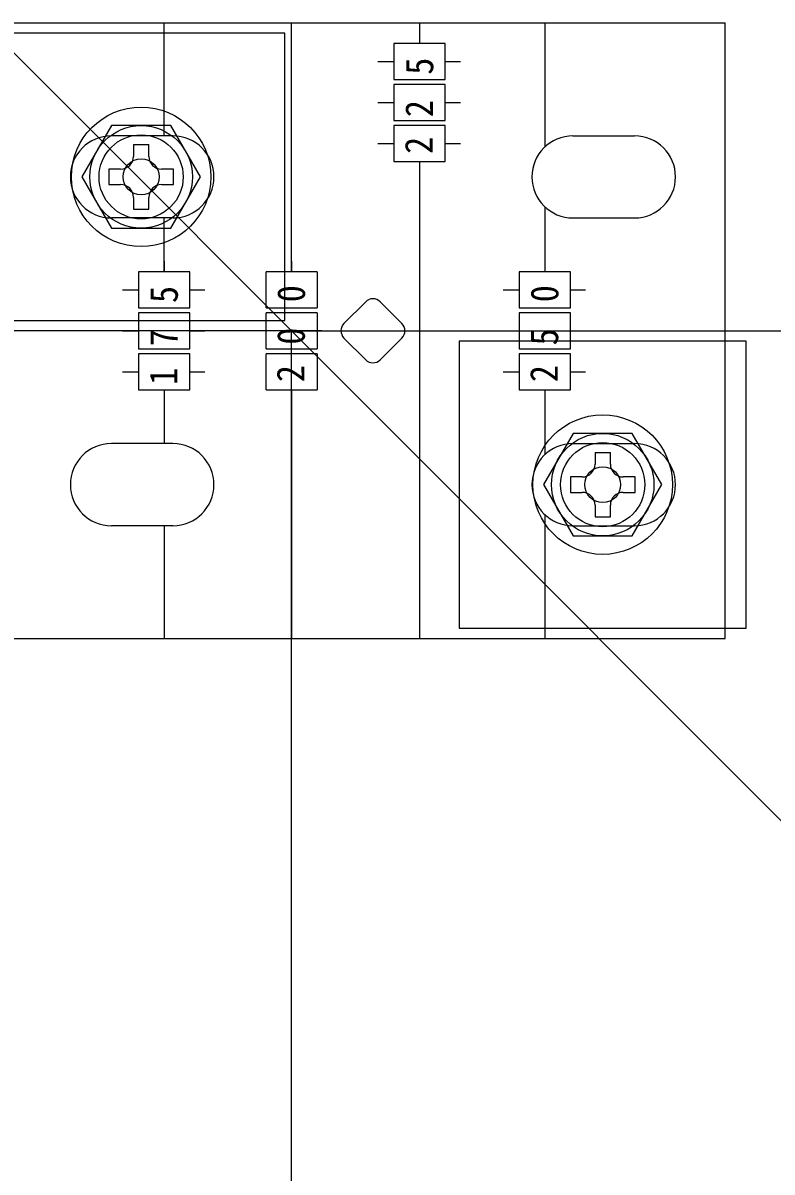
# Model space of a CAD drawing. Units: millimetres, scale not verified. Extents: x -875 to 875, y -1300 to 1294.
# Drawn here: x -209.2 to -136.1, y 808 to 920 of the extents above; entities that cross this region are included whole.
import ezdxf
from ezdxf.enums import TextEntityAlignment as Align

# ---------------------------------------------------------------- set-up
doc = ezdxf.new("R2010")
doc.units = ezdxf.units.MM
doc.header["$LTSCALE"] = 8
for name, color, linetype in [('0-3_YKK_12', 2, 'Continuous'), ('0-4_YKK_13', 4, 'Continuous'), ('0-5_YKK_D', 6, 'Continuous'), ('0-7_YSS_K', 3, 'Continuous')]:
    doc.layers.add(name, color=color, linetype=linetype)
doc.styles.add('ＭＳ ゴシック', font='')
doc.styles.get('ＭＳ ゴシック').set_extended_font_data('MS Gothic')

msp = doc.modelspace()

# ---------------------------------------------------------------- linework, layer by layer
at = {"layer": '0-3_YKK_12'}
msp.add_line((-283, 990), (-83, 790), dxfattribs=at)
at = {"layer": '0-4_YKK_13'}
for p, q in [((-281.7, 920), (-140.7, 920)), ((-195.4, 909), (-195.4, 920)), ((-183, 895.75), (-183, 920)), ((-170.5, 920), (-170.5, 918)), ((-158.3, 920), (-158.3, 907.905)), ((-170.5, 919.035), (-170.5, 918)), ((-174.56, 916.25), (-173, 916.25)), ((-168, 916.25), (-166.525, 916.25)), ((-174.56, 912.25), (-173, 912.25)), ((-168, 912.25), (-166.525, 912.25)), ((-194.55, 909), (-200.55, 909)), ((-155.55, 909), (-149.55, 909)), ((-198.4, 908.15), (-198.4, 907)), ((-198.4, 908.15), (-196.9, 908.15)), ((-196.9, 907), (-196.9, 908.15)), ((-174.56, 908.25), (-173, 908.25)), ((-168, 908.25), (-166.525, 908.25)), ((-170.5, 906.546), (-170.5, 905.376)), ((-170.5, 906.5), (-170.5, 860)), ((-200.8, 905.75), (-200.8, 904.25)), ((-199.65, 905.75), (-200.8, 905.75)), ((-194.5, 905.75), (-195.65, 905.75)), ((-194.5, 904.25), (-194.5, 905.75)), ((-200.8, 904.25), (-199.65, 904.25)), ((-195.65, 904.25), (-194.5, 904.25)), ((-198.4, 903), (-198.4, 901.85)), ((-158.3, 902.095), (-158.3, 895.75)), ((-194.55, 901), (-200.55, 901)), ((-195.4, 895.75), (-195.4, 901)), ((-155.55, 901), (-149.55, 901)), ((-158.3, 897.75), (-158.3, 895.75)), ((-195.4, 896.785), (-195.4, 895.75)), ((-183, 896.785), (-183, 895.75)), ((-158.3, 896.785), (-158.3, 895.75)), ((-185.45, 892.25), (-185.45, 895.75)), ((-180.5, 895.75), (-185.45, 895.75)), ((-180.5, 895.75), (-180.5, 892.25)), ((-199.46, 894), (-197.9, 894)), ((-192.9, 894), (-191.425, 894)), ((-162.36, 894), (-160.8, 894)), ((-155.8, 894), (-154.325, 894)), ((-177.878, 890.707), (-175.757, 892.828)), ((-174.343, 892.828), (-172.222, 890.707)), ((-185.45, 892.25), (-180.5, 892.25)), ((-185.45, 888.25), (-185.45, 891.75)), ((-180.5, 891.75), (-185.45, 891.75)), ((-180.5, 891.75), (-180.5, 888.25)), ((-199.46, 890), (-197.9, 890)), ((-192.9, 890), (-191.425, 890)), ((-175.757, 887.172), (-177.878, 889.293)), ((-172.222, 889.293), (-174.343, 887.172)), ((-171.929, 890), (-140.7, 890)), ((-162.36, 890), (-160.8, 890)), ((-155.8, 890), (-154.325, 890)), ((-185.45, 888.25), (-180.5, 888.25)), ((-185.45, 884.25), (-185.45, 887.75)), ((-180.5, 887.75), (-185.45, 887.75)), ((-180.5, 887.75), (-180.5, 884.25)), ((-199.46, 886), (-197.9, 886)), ((-192.9, 886), (-191.425, 886)), ((-162.36, 886), (-160.8, 886)), ((-155.8, 886), (-154.325, 886)), ((-195.4, 884.25), (-195.4, 882.25)), ((-195.4, 884.25), (-195.4, 883.079)), ((-195.4, 884.25), (-195.4, 879)), ((-185.45, 884.25), (-180.5, 884.25)), ((-183, 882.25), (-183, 884.25)), ((-183, 884.25), (-183, 883.079)), ((-183, 884.25), (-183, 860)), ((-158.3, 884.25), (-158.3, 877.905)), ((-158.3, 884.25), (-158.3, 883.079)), ((-194.55, 879), (-200.55, 879)), ((-155.55, 879), (-149.55, 879)), ((-153.4, 878.15), (-153.4, 877)), ((-153.4, 878.15), (-151.9, 878.15)), ((-151.9, 877), (-151.9, 878.15)), ((-155.8, 875.75), (-155.8, 874.25)), ((-154.65, 875.75), (-155.8, 875.75)), ((-149.5, 875.75), (-150.65, 875.75)), ((-149.5, 874.25), (-149.5, 875.75)), ((-155.8, 874.25), (-154.65, 874.25)), ((-150.65, 874.25), (-149.5, 874.25)), ((-153.4, 873), (-153.4, 871.85)), ((-158.3, 872.095), (-158.3, 860)), ((-194.55, 871), (-200.55, 871)), ((-195.4, 871), (-195.4, 860)), ((-155.55, 871), (-149.55, 871))]:
    msp.add_line(p, q, dxfattribs=at)
for points in [[(-281.7, 920), (-281.7, 860), (-140.7, 860), (-140.7, 920)], [(-198.4, 901.85), (-196.9, 901.85), (-196.9, 903)], [(-153.4, 871.85), (-151.9, 871.85), (-151.9, 873)]]:
    msp.add_lwpolyline(points, dxfattribs=at)
for points in [[(-211.65, 891), (-183.65, 891), (-183.65, 919), (-211.65, 919)], [(-168, 914.5), (-168, 918), (-173, 918), (-173, 914.5)], [(-168, 910.5), (-168, 914), (-173, 914), (-173, 910.5)], [(-200.537, 910), (-203.424, 905), (-200.537, 900), (-194.763, 900), (-191.876, 905), (-194.763, 910)], [(-168, 906.5), (-168, 910), (-173, 910), (-173, 906.5)], [(-192.9, 892.25), (-192.9, 895.75), (-197.9, 895.75), (-197.9, 892.25)], [(-155.8, 892.25), (-155.8, 895.75), (-160.8, 895.75), (-160.8, 892.25)], [(-192.9, 888.25), (-192.9, 891.75), (-197.9, 891.75), (-197.9, 888.25)], [(-155.8, 888.25), (-155.8, 891.75), (-160.8, 891.75), (-160.8, 888.25)], [(-166.65, 861), (-138.65, 861), (-138.65, 889), (-166.65, 889)], [(-192.9, 884.25), (-192.9, 887.75), (-197.9, 887.75), (-197.9, 884.25)], [(-155.8, 884.25), (-155.8, 887.75), (-160.8, 887.75), (-160.8, 884.25)], [(-155.537, 880), (-158.424, 875), (-155.537, 870), (-149.763, 870), (-146.876, 875), (-149.763, 880)]]:
    msp.add_lwpolyline(points, close=True, dxfattribs=at)
for centre, radius in [((-197.65, 905), 6.8), ((-197.65, 905), 5), ((-197.65, 905), 4.1), ((-197.65, 905), 1.75), ((-152.65, 875), 6.8), ((-152.65, 875), 5), ((-152.65, 875), 4.1), ((-152.65, 875), 1.75)]:
    msp.add_circle(centre, radius, dxfattribs=at)
for centre, radius, start, end in [((-200.55, 905), 4, 90, 270), ((-194.55, 905), 4, 270, 90), ((-155.55, 905), 4, 90, 270), ((-149.55, 905), 4, 270, 90), ((-199.65, 907), 1.25, 270, 0), ((-195.65, 907), 1.25, 180, 270), ((-199.65, 903), 1.25, 0, 90), ((-195.65, 903), 1.25, 90, 180), ((-175.05, 892.121), 1, 45, 135), ((-177.171, 890), 1, 135, 225), ((-172.929, 890), 1, 315, 45), ((-175.05, 887.879), 1, 225, 315), ((-200.55, 875), 4, 90, 270), ((-194.55, 875), 4, 270, 90), ((-155.55, 875), 4, 90, 270), ((-149.55, 875), 4, 270, 90), ((-154.65, 877), 1.25, 270, 0), ((-150.65, 877), 1.25, 180, 270), ((-154.65, 873), 1.25, 0, 90), ((-150.65, 873), 1.25, 90, 180)]:
    msp.add_arc(centre, radius, start, end, dxfattribs=at)
at = {"layer": '0-5_YKK_D'}
for q in [(-374, 890), (-344, 890)]:
    msp.add_line((-180.02, 890), q, dxfattribs=at)
at = {"layer": '0-7_YSS_K'}
for p, q in [((-183, 2), (-183, 890)), ((-183, 890), (811.228, 890))]:
    msp.add_line(p, q, dxfattribs=at)

# ---------------------------------------------------------------- texts
at = {"layer": '0-4_YKK_13', "style": 'ＭＳ ゴシック', "width": 0.9}
for s, p in [('5', (-168.36, 914.957)), ('2', (-168.378, 910.82)), ('2', (-168.418, 907.244)), ('5', (-193.26, 892.707)), ('0', (-180.86, 892.782)), ('0', (-156.16, 892.782)), ('7', (-193.278, 888.495)), ('0', (-180.878, 888.645)), ('5', (-156.178, 888.57)), ('1', (-193.318, 884.732)), ('2', (-180.918, 884.994)), ('2', (-156.218, 884.994))]:
    msp.add_text(s, height=2.711, rotation=90, dxfattribs=at).set_placement(p, align=Align.BOTTOM_LEFT)

doc.saveas('drawing.dxf')
